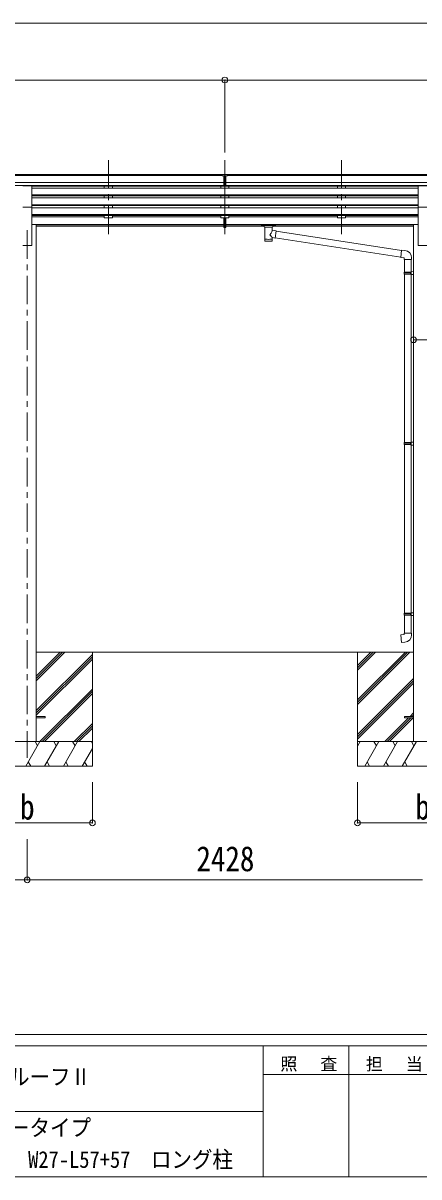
# Model space of a CAD drawing. Units: millimetres at full size, sheet at 1:35; details may follow other scales. Extents: x -9837 to 9837, y -6790 to 6790.
# Drawn here: x 1677 to 4108, y -6790 to 303 of the extents above; entities that cross this region are included whole.
import ezdxf
from ezdxf.enums import TextEntityAlignment as Align

# ---------------------------------------------------------------- set-up
doc = ezdxf.new("R2010")
doc.units = ezdxf.units.MM
doc.header["$LTSCALE"] = 35
doc.header["$PDMODE"] = 32
doc.header["$PDSIZE"] = 35
doc.linetypes.add('CHAIN1', pattern=[8, 5, -1, 1, -1])
for name, color, linetype, lineweight in [('0-0_0', 7, 'Continuous', 9), ('0-1_本体', 5, 'CHAIN1', 9), ('0-3_ELV2', 4, 'Continuous', 9), ('0-6_OTH_LINE', 6, 'Continuous', 9), ('0-9_OUTLINE', 7, 'Continuous', 9), ('F-0_240', 7, 'Continuous', 9)]:
    doc.layers.add(name, color=color, linetype=linetype, lineweight=lineweight)
doc.styles.add('ＭＳ ゴシック', font='')
doc.styles.get('ＭＳ ゴシック').set_extended_font_data('MS Gothic')

msp = doc.modelspace()

# ---------------------------------------------------------------- linework, layer by layer
at = {"layer": '0-0_0'}
for p, q in [((1757.33, -3711.25), (1904.68, -3563.91)), ((1757.33, -3739.54), (1932.96, -3563.91)), ((1757.33, -3725.39), (1918.82, -3563.91)), ((4074.93, -3563.91), (1757.33, -3563.91)), ((1757.33, -3923.38), (2102.13, -3578.59)), ((1757.33, -3937.52), (2102.13, -3592.73)), ((1757.33, -3951.67), (2102.13, -3606.87)), ((2102.13, -3563.91), (2102.13, -4263.91)), ((3730.13, -3563.91), (3730.13, -4263.91)), ((3730.13, -3858.08), (4024.31, -3563.91)), ((3730.13, -3872.23), (4038.45, -3563.91)), ((3730.13, -3886.37), (4052.59, -3563.91)), ((3730.13, -3674.24), (3840.46, -3563.91)), ((3730.13, -3660.09), (3826.32, -3563.91)), ((3730.13, -3645.95), (3812.18, -3563.91)), ((3730.13, -4070.21), (4074.93, -3725.42)), ((3730.13, -4084.36), (4074.93, -3739.56)), ((3730.13, -4098.5), (4074.93, -3753.7)), ((1778.94, -4113.91), (2102.13, -3790.72)), ((1793.08, -4113.91), (2102.13, -3804.86)), ((1807.23, -4113.91), (2102.13, -3819)), ((3898.57, -4113.91), (4044.07, -3968.41)), ((3912.71, -4113.91), (4058.22, -3968.41)), ((3926.86, -4113.91), (4072.36, -3968.41)), ((4053.07, -3959.41), (4074.93, -3937.55)), ((4067.22, -3959.41), (4074.93, -3951.69)), ((1991.07, -4113.91), (2102.13, -4002.85)), ((2005.21, -4113.91), (2102.13, -4016.99)), ((2019.36, -4113.91), (2102.13, -4031.13)), ((2102.13, -4113.91), (1302.13, -4113.91)), ((1693.29, -4263.91), (1779.89, -4113.91)), ((1764.89, -4139.89), (1749.89, -4113.9)), ((1808.76, -4263.91), (1895.36, -4113.91)), ((1880.36, -4139.89), (1865.36, -4113.91)), ((1924.23, -4263.91), (2010.83, -4113.91)), ((1980.83, -4113.91), (1995.83, -4139.89)), ((2096.3, -4113.91), (2102.13, -4124.01)), ((4530.13, -4113.91), (3730.13, -4113.91)), ((3730.13, -4141.41), (3746.01, -4113.91)), ((3774.88, -4263.91), (3861.48, -4113.91)), ((3846.48, -4139.89), (3831.48, -4113.91)), ((3890.35, -4263.91), (3976.95, -4113.91)), ((3961.95, -4139.89), (3946.95, -4113.91)), ((4005.82, -4263.91), (4092.42, -4113.91)), ((4077.42, -4139.89), (4062.42, -4113.91)), ((2039.7, -4263.91), (2102.13, -4155.77)), ((1708.29, -4237.93), (1723.29, -4263.91)), ((1823.76, -4237.93), (1838.76, -4263.91)), ((1939.23, -4237.93), (1954.23, -4263.91)), ((2054.7, -4237.93), (2069.7, -4263.91)), ((3789.88, -4237.93), (3804.87, -4263.91)), ((3905.35, -4237.93), (3920.35, -4263.91)), ((4020.82, -4237.92), (4035.82, -4263.91)), ((1302.13, -4263.91), (2102.13, -4263.91)), ((3730.13, -4263.91), (4530.13, -4263.91))]:
    msp.add_line(p, q, dxfattribs=at)
at = {"layer": '0-1_本体'}
for p, q in [((2200.13, -539.5), (2200.13, -1017.02)), ((2916.13, -539.5), (2916.13, -1017.02)), ((3632.13, -539.5), (3632.13, -1017.02)), ((1702.13, -970.34), (1702.13, -4213.91))]:
    msp.add_line(p, q, dxfattribs=at)
at = {"layer": '0-3_ELV2'}
for p, q in [((-2805.37, -628.63), (2899.63, -628.63)), ((-2805.37, -633.85), (2899.63, -633.85)), ((2899.63, -635.06), (2899.63, -627.22)), ((2899.63, -635.06), (2909.63, -635.06)), ((2916.13, -635.88), (2909.63, -635.48)), ((2909.63, -637.06), (2922.63, -637.06)), ((2922.63, -635.54), (2916.13, -635.86)), ((2922.63, -698.69), (2922.63, -633.41)), ((2932.63, -628.63), (8637.63, -628.63)), ((2932.63, -633.85), (8637.63, -633.85)), ((2909.63, -677.38), (-2805.37, -677.38)), ((2909.63, -695.23), (-2805.37, -695.23)), ((1674.63, -697.66), (1729.63, -697.66)), ((1729.63, -829.45), (1729.63, -697.66)), ((1729.63, -698.48), (2909.63, -698.48)), ((2175.13, -698.48), (2175.13, -710.99)), ((2225.13, -698.48), (2225.13, -710.89)), ((2891.13, -698.48), (2891.13, -710.99)), ((2909.63, -678.58), (2916.13, -678.74)), ((2909.63, -697.62), (2916.13, -698.02)), ((2916.13, -678.74), (2922.63, -678.58)), ((2916.13, -698.02), (2922.63, -697.62)), ((8637.63, -677.38), (2922.63, -677.38)), ((8637.63, -695.23), (2922.63, -695.23)), ((2922.63, -698.48), (4102.63, -698.48)), ((2941.13, -698.48), (2941.13, -710.89)), ((3607.13, -698.48), (3607.13, -710.99)), ((3657.13, -698.48), (3657.13, -710.89)), ((4102.63, -829.45), (4102.63, -697.66)), ((4102.63, -697.66), (4157.63, -697.66)), ((1729.63, -710.99), (4102.63, -710.99)), ((4102.63, -752.86), (1729.63, -752.86)), ((4102.63, -754.36), (1729.63, -754.36)), ((4102.63, -758.68), (1729.63, -758.68)), ((4102.63, -771.53), (1729.63, -771.53)), ((2175.13, -758.68), (2175.13, -771.53)), ((2225.13, -758.68), (2225.13, -771.53)), ((2891.13, -758.68), (2891.13, -771.53)), ((2916.13, -710.99), (2916.13, -758.68)), ((2916.13, -771.53), (2916.13, -819.22)), ((2941.13, -758.68), (2941.13, -771.53)), ((3607.13, -758.68), (3607.13, -771.53)), ((3657.13, -758.68), (3657.13, -771.53)), ((1674.63, -829.45), (1729.63, -829.45)), ((4102.63, -813.41), (1729.63, -813.41)), ((4102.63, -814.91), (1729.63, -814.91)), ((4102.63, -819.22), (1729.63, -819.22)), ((1729.63, -829.45), (1729.63, -1063.91)), ((4102.63, -832.08), (1729.63, -832.08)), ((2175.13, -819.22), (2175.13, -831.98)), ((2225.13, -819.22), (2225.13, -832.08)), ((2891.13, -819.22), (2891.13, -831.98)), ((2916.13, -832.08), (2916.13, -879.77)), ((2941.13, -819.22), (2941.13, -832.08)), ((3607.13, -819.22), (3607.13, -831.98)), ((3657.13, -819.22), (3657.13, -832.08)), ((4102.63, -829.45), (4102.63, -1063.91)), ((4102.63, -829.45), (4157.63, -829.45)), ((4102.63, -873.96), (1729.63, -873.96)), ((4102.63, -875.46), (1729.63, -875.46)), ((4102.63, -879.77), (1729.63, -879.77)), ((1729.63, -888.32), (2175.13, -888.32)), ((2175.13, -879.77), (2175.13, -893.26)), ((2225.13, -893.26), (2175.13, -893.26)), ((2225.13, -879.77), (2225.13, -893.26)), ((2891.13, -888.32), (2225.13, -888.32)), ((2891.13, -879.77), (2891.13, -893.26)), ((2941.13, -893.26), (2891.13, -893.26)), ((2909.63, -952.99), (2909.63, -893.26)), ((2922.63, -952.99), (2922.63, -893.26)), ((2941.13, -879.77), (2941.13, -893.26)), ((3607.13, -888.32), (2941.13, -888.32)), ((3607.13, -879.77), (3607.13, -893.26)), ((3657.13, -893.26), (3607.13, -893.26)), ((3657.13, -879.77), (3657.13, -893.26)), ((3657.13, -888.32), (4102.63, -888.32)), ((1757.33, -934.91), (1729.63, -934.91)), ((1757.33, -934.91), (1757.33, -4113.91)), ((2909.63, -935.33), (1757.33, -935.33)), ((2909.63, -936.73), (1757.33, -936.73)), ((2909.63, -944.42), (1757.33, -944.42)), ((2909.63, -930.75), (2922.63, -930.75)), ((2909.63, -936.15), (2922.63, -936.15)), ((2909.63, -951.92), (2916.13, -952.32)), ((2916.13, -952.32), (2922.63, -951.92)), ((4074.93, -935.33), (2922.63, -935.33)), ((4074.93, -936.73), (2922.63, -936.73)), ((3156.63, -944.42), (2922.63, -944.42)), ((4074.93, -944.42), (3210.63, -944.42)), ((4074.93, -934.91), (4074.93, -4113.91)), ((4074.93, -934.91), (4102.63, -934.91)), ((1674.63, -1063.91), (1729.63, -1063.91)), ((4102.63, -1063.91), (4157.63, -1063.91)), ((1757.33, -3959.41), (1812.13, -3959.41)), ((1757.33, -3968.41), (1812.13, -3968.41)), ((1812.13, -3959.41), (1812.13, -3968.41)), ((4020.13, -3959.41), (4074.93, -3959.41))]:
    msp.add_line(p, q, dxfattribs=at)
for points in [[(2899.63, -627.22), (2917.63, -627.06), (2932.63, -627.19)], [(2922.63, -698.69), (2916.13, -699.08), (2909.63, -698.69), (2909.63, -633.35)], [(2922.63, -635.02), (2932.63, -634.93), (2932.63, -627.19)], [(2922.63, -679.68), (2919.37, -679.76), (2916.13, -679.84), (2912.89, -679.76), (2909.63, -679.68)], [(2922.63, -952.99), (2916.13, -953.39), (2909.63, -952.99)], [(4020.13, -3959.41), (4020.13, -3968.41), (4074.93, -3968.41)]]:
    msp.add_lwpolyline(points, dxfattribs=at)
msp.add_ellipse((2940.7, -637.37), major_axis=(24.57, -1.51), ratio=0.121868, start_param=3.1422238, end_param=3.1491027, dxfattribs=at)
at = {"layer": '0-6_OTH_LINE'}
for p, q in [((-2831.87, 303.15), (8664.13, 303.15)), ((-2811.87, -46.85), (2916.13, -46.85)), ((2916.13, -46.85), (2916.13, -492.26)), ((2916.13, -46.85), (8644.13, -46.85)), ((4074.93, -1643.46), (4185.33, -1643.46)), ((2102.13, -4613.91), (2102.13, -4363.93)), ((3730.13, -4613.91), (3730.13, -4363.93)), ((1302.13, -4613.91), (2102.13, -4613.91)), ((3730.13, -4613.91), (4530.13, -4613.91)), ((1702.13, -4963.91), (1702.13, -4713.91)), ((-1597.87, -4963.91), (1702.13, -4963.91)), ((1702.13, -4963.91), (4130.13, -4963.91))]:
    msp.add_line(p, q, dxfattribs=at)
for p in [(2916.13, -46.85), (4074.93, -1643.46), (2102.13, -4613.91), (3730.13, -4613.91), (1702.13, -4963.91)]:
    msp.add_point(p, dxfattribs=at)
at = {"layer": '0-9_OUTLINE'}
for p, q in [((3140.13, -937.51), (3140.13, -943.26)), ((3142.13, -936.84), (3225.13, -936.84)), ((3142.13, -939.02), (3225.13, -939.02)), ((3142.13, -943.93), (3156.63, -943.93)), ((3156.63, -949.57), (3156.63, -943.03)), ((3160.73, -950.49), (3160.71, -1035.93)), ((3206.53, -969.24), (3206.53, -950.49)), ((3231.75, -973.14), (3206.53, -969.23)), ((3210.63, -949.57), (3210.63, -943.03)), ((3210.63, -943.93), (3225.13, -943.93)), ((3231.75, -973.14), (3224.73, -1018.4)), ((3227.13, -937.51), (3227.13, -943.26)), ((4000.74, -1094.51), (3231.44, -975.16)), ((3206.55, -1035.93), (3206.53, -1015.27)), ((3206.53, -1015.58), (3224.73, -1018.4)), ((3997.07, -1136.44), (3225, -1016.66)), ((4021.74, -1094.38), (4000.91, -1092.56)), ((4016.82, -1150.13), (4062.82, -1150.13)), ((4018.93, -1150.13), (4018.93, -1227.97)), ((4060.93, -1150.13), (4060.93, -1225.41)), ((4062.82, -1150.13), (4062.82, -1139.21)), ((4016.93, -1229.97), (4017.93, -1227.97)), ((4016.93, -1229.97), (4060.93, -1229.97)), ((4016.93, -1229.97), (4016.93, -1237.97)), ((4016.93, -1237.97), (4060.93, -1237.97)), ((4016.93, -1237.97), (4017.93, -1239.97)), ((4017.93, -1227.97), (4060.93, -1227.97)), ((4017.93, -1239.97), (4060.93, -1239.97)), ((4018.93, -1239.97), (4018.93, -2276.16)), ((4056.45, -1229.97), (4056.02, -1227.97)), ((4058.93, -1225.47), (4074.93, -1225)), ((4058.93, -1227.47), (4058.93, -1225.47)), ((4058.93, -1227.47), (4060.93, -1227.47)), ((4058.93, -1242.47), (4058.93, -1240.47)), ((4058.93, -1242.47), (4074.93, -1242.94)), ((4060.93, -1242.53), (4060.93, -2273.6)), ((4074.93, -1225), (4074.93, -1242.94)), ((4016.93, -2278.16), (4017.93, -2276.16)), ((4016.93, -2278.16), (4060.93, -2278.16)), ((4016.93, -2278.16), (4016.93, -2286.16)), ((4016.93, -2286.16), (4060.93, -2286.16)), ((4016.93, -2286.16), (4017.93, -2288.16)), ((4017.93, -2276.16), (4060.93, -2276.16)), ((4017.93, -2288.16), (4060.93, -2288.16)), ((4018.93, -2288.16), (4018.93, -3324.35)), ((4056.45, -2278.16), (4056.02, -2276.16)), ((4058.93, -2273.66), (4074.93, -2273.19)), ((4058.93, -2275.66), (4058.93, -2273.66)), ((4058.93, -2275.66), (4060.93, -2275.66)), ((4058.93, -2290.66), (4058.93, -2288.66)), ((4058.93, -2290.66), (4074.93, -2291.13)), ((4060.93, -2290.72), (4060.93, -3321.79)), ((4074.93, -2273.19), (4074.93, -2291.13)), ((4016.93, -3326.35), (4017.93, -3324.35)), ((4016.93, -3326.35), (4060.93, -3326.35)), ((4016.93, -3326.35), (4016.93, -3334.35)), ((4017.93, -3324.35), (4060.93, -3324.35)), ((4056.45, -3326.35), (4056.02, -3324.35)), ((4058.93, -3321.85), (4074.93, -3321.38)), ((4058.93, -3323.85), (4058.93, -3321.85)), ((4058.93, -3323.85), (4060.93, -3323.85)), ((4074.93, -3321.38), (4074.93, -3339.32)), ((4016.93, -3334.35), (4060.93, -3334.35)), ((4016.93, -3334.35), (4017.93, -3336.35)), ((4017.93, -3336.35), (4060.93, -3336.35)), ((4018.93, -3336.35), (4018.93, -3446.35)), ((4058.93, -3338.85), (4058.93, -3336.85)), ((4058.93, -3338.85), (4074.93, -3339.32)), ((4060.93, -3338.91), (4060.93, -3446.35)), ((4016.93, -3446.35), (4062.93, -3446.35)), ((4016.93, -3456.35), (4016.93, -3446.35)), ((4062.93, -3446.35), (4062.93, -3457.27))]:
    msp.add_line(p, q, dxfattribs=at)
for points in [[(3140.13, -937.51), (3140.17, -937.31), (3140.25, -937.17), (3140.35, -937.08), (3140.45, -937.02), (3140.57, -936.97), (3140.87, -936.91), (3141.36, -936.87), (3141.9, -936.84), (3142.13, -936.84)], [(3140.13, -943.26), (3140.17, -943.46), (3140.25, -943.6), (3140.35, -943.69), (3140.45, -943.75), (3140.57, -943.8), (3140.87, -943.86), (3141.36, -943.91), (3141.9, -943.93), (3142.13, -943.93)], [(3225.13, -936.84), (3225.48, -936.85), (3226.01, -936.87), (3226.46, -936.92), (3226.77, -937), (3226.94, -937.1), (3227.06, -937.24), (3227.12, -937.42), (3227.13, -937.51)], [(3225.13, -943.93), (3225.48, -943.92), (3226.01, -943.9), (3226.46, -943.85), (3226.77, -943.77), (3226.94, -943.67), (3227.06, -943.53), (3227.12, -943.35), (3227.13, -943.26)], [(4000.91, -1092.56), (3996.9, -1138.38), (4016.82, -1140.13), (4016.82, -1150.13)], [(4056.45, -1229.97), (4056.45, -1237.97), (4056.02, -1239.97)], [(4058.93, -1240.47), (4060.93, -1240.47), (4060.93, -1227.47)], [(4056.45, -2278.16), (4056.45, -2286.16), (4056.02, -2288.16)], [(4058.93, -2288.66), (4060.93, -2288.66), (4060.93, -2275.66)], [(4056.45, -3326.35), (4056.45, -3334.35), (4056.02, -3336.35)], [(4058.93, -3336.85), (4060.93, -3336.85), (4060.93, -3323.85)], [(4021.85, -3502.09), (4001.02, -3503.92), (3997.01, -3458.09), (4016.93, -3456.35)]]:
    msp.add_lwpolyline(points, dxfattribs=at)
for centre, start, end in [((4017.82, -1139.21), 0, 85), ((4017.93, -3457.27), 275, 0)]:
    msp.add_arc(centre, 45, start, end, dxfattribs=at)
for centre, major_axis, ratio, start_param, end_param in [((3142.13, -939.24), (2, 0), 0.109601, 3.1415927, 4.712389), ((3183.63, -949.49), (27.06, 0), 0.069685, 3.1415927, 6.2831853), ((3183.63, -943.03), (27, 0), 0.070066, 6.2831853, 9.424778), ((3183.63, -995.77), (-22.81, -26.62), 0.234429, 1.6855472, 3.1268519), ((3194.63, -947.01), (16, 0), 0.361356, 6.2636979, 6.2831853), ((3225.13, -939.24), (2, 0), 0.109601, 4.712389, 6.2831853), ((3183.63, -1035.93), (22.92, 0), 0.101955, 3.1415499, 6.2833984), ((3183.63, -1023.49), (22.91, 0), 0.122865, 3.1415927, 6.2831853), ((3186.18, -993.13), (20.32, -22.25), 0.045535, 0.0389954, 1.3075346)]:
    msp.add_ellipse(centre, major_axis=major_axis, ratio=ratio, start_param=start_param, end_param=end_param, dxfattribs=at)
at = {"layer": 'F-0_240', "color": 5}
for p, q in [((-9837.4, -5915), (9342.6, -5915)), ((-9837.4, -5985), (6231.38, -5985)), ((3151.38, -5985), (3151.38, -6790)), ((3676.38, -5985), (3676.38, -6790)), ((3151.38, -6160), (5251.38, -6160)), ((-4023.62, -6387.5), (3151.38, -6387.5)), ((-9837.4, -6790), (9342.6, -6790))]:
    msp.add_line(p, q, dxfattribs=at)

# ---------------------------------------------------------------- texts
at = {"layer": '0-6_OTH_LINE', "color": 7, "style": 'ＭＳ ゴシック', "width": 0.85}
for s, p in [('b', (1658.38, -4638.91)), ('b', (4086.38, -4638.91)), ('2428', (2741.13, -4956.91))]:
    msp.add_text(s, height=154, dxfattribs=at).set_placement(p, align=Align.BOTTOM_LEFT)
at = {"layer": 'F-0_240', "style": 'ＭＳ ゴシック', "width": 0.9}
for s, p in [('アーバンルーフⅡ', (1086.38, -6256.25)), ('レギュラータイプ', (1086.38, -6569.36)), ('奥行連棟セット(1台用)\u3000W27-L57+57\u3000ロング柱', (259.51, -6764.92))]:
    msp.add_text(s, height=102.6, dxfattribs=at).set_placement(p, align=Align.BOTTOM_LEFT)
at = {"layer": 'F-0_240', "char_height": 76.98, "attachment_point": 7, "style": 'ＭＳ ゴシック'}
for s, insert in [('\\T1.17;照\u3000査', (3256.38, -6142.5)), ('\\T1.17;担\u3000当', (3781.38, -6142.5))]:
    msp.add_mtext(s, dxfattribs=dict(at, insert=insert))

doc.saveas('drawing.dxf')
